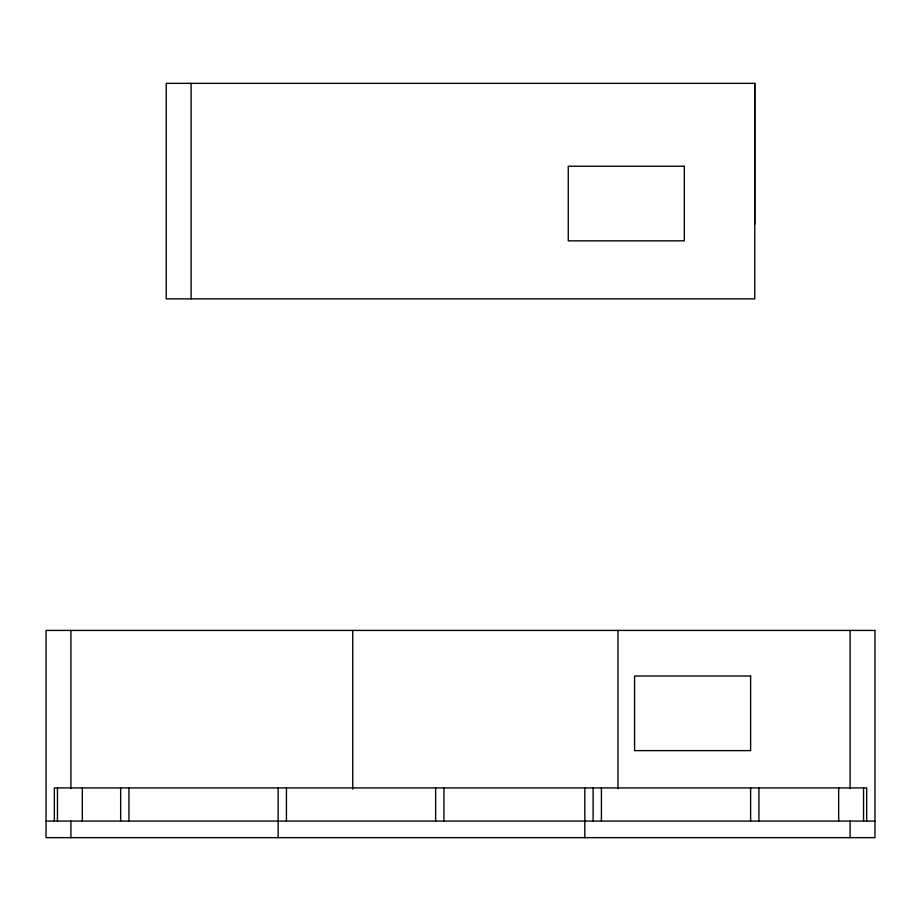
<?xml version="1.0" encoding="UTF-8"?>
<svg xmlns="http://www.w3.org/2000/svg" width="921" height="921" viewBox="0 0 921 921"><rect width="100%" height="100%" fill="white"/><g stroke="black" fill="none" stroke-linecap="round" stroke-linejoin="round"><path stroke-width="1.38" d="M754.76 224.264L754.76 83.351L166.241 83.351L166.241 298.865L754.76 298.865L754.76 83.351M46.05 821.072L874.95 821.072M866.661 821.072L866.661 787.916L54.339 787.916L54.339 821.072M863.541 787.916L863.541 821.072M850.083 630.425L850.083 788.721M850.083 821.072L850.083 837.65M838.674 787.916L838.674 821.072M758.904 787.916L758.904 821.072M750.615 787.916L750.615 821.072M617.991 630.425L617.991 788.721M601.413 787.916L601.413 821.072M593.124 787.916L593.124 821.072M584.835 787.916L584.835 837.65M443.922 787.916L443.922 821.072M435.633 787.916L435.633 821.072M352.743 630.425L352.743 789.055M286.431 787.916L286.431 821.072M278.142 787.916L278.142 837.65M191.108 83.351L191.108 298.865M128.94 787.916L128.94 821.072M120.651 787.916L120.651 821.072M82.326 787.916L82.326 821.072M70.917 630.425L70.917 788.721M70.917 821.072L70.917 837.65M57.459 787.916L57.459 821.072M684.303 166.241L568.257 166.241L568.257 240.841L684.303 240.841L684.303 166.241M874.95 630.425L46.05 630.425L46.05 837.65L874.95 837.65L874.95 630.425M750.615 676.014L634.569 676.014L634.569 750.615L750.615 750.615L750.615 676.014"/></g></svg>
